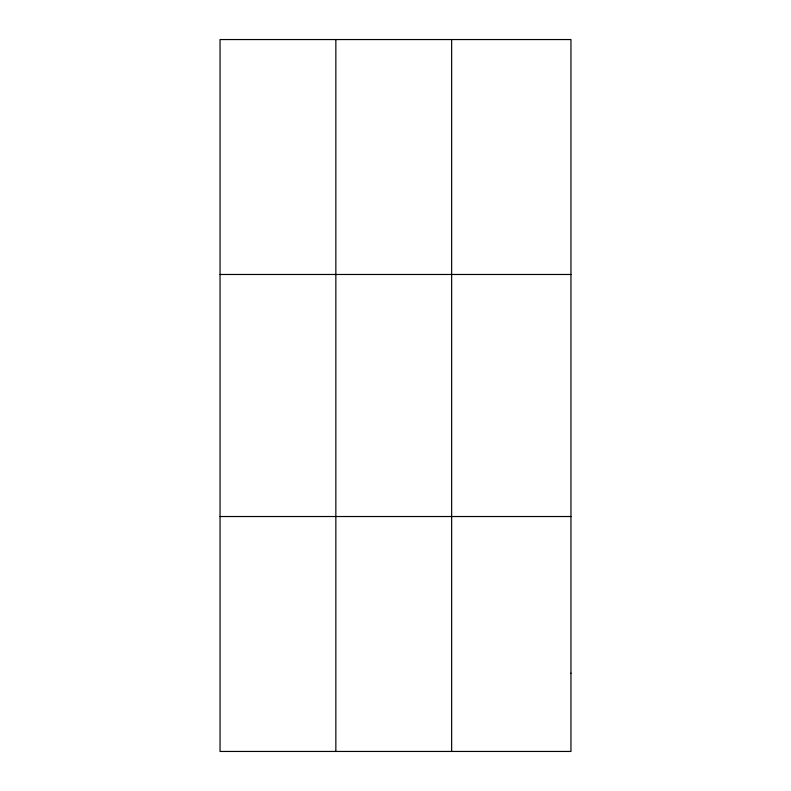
<?xml version="1.0" encoding="UTF-8"?>
<svg xmlns="http://www.w3.org/2000/svg" width="791" height="791" viewBox="0 0 791 791"><rect width="100%" height="100%" fill="white"/><g stroke="black" fill="none" stroke-linecap="round" stroke-linejoin="round"><path stroke-width="1.19" d="M335.849 751.45L335.849 39.55M451.641 751.45L451.641 39.55M220.046 274.477L570.954 274.477M220.046 516.523L570.954 516.523M570.954 673.141L570.954 751.45L220.046 751.45L220.046 39.55L570.954 39.55L570.954 673.141"/></g></svg>
